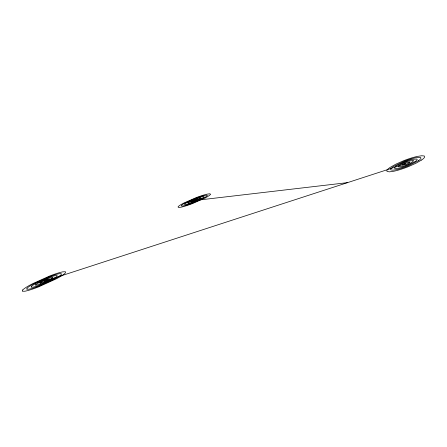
<?xml version="1.0" encoding="UTF-8"?>
<svg xmlns="http://www.w3.org/2000/svg" width="447" height="447" viewBox="0 0 447 447"><rect width="100%" height="100%" fill="white"/><g stroke="black" fill="none" stroke-linecap="round" stroke-linejoin="round"><path stroke-width="0.67" d="M44.242 281.331L405.815 163.675M194.35 200.552L347.515 182.644M413.212 160.574L413.201 161.272C408.988 164.345 403.624 166.787 398.366 166.759L398.433 166.077C402.658 163.004 407.955 160.691 413.212 160.574M409.519 162.121L408.949 162.943L406.357 164.239L402.099 165.211L402.691 164.401L405.278 163.11L409.519 162.121M39.962 283.046L39.923 283.286C51.684 280.185 50.628 276.497 39.962 283.046M35.665 284.767L35.57 285.259C41.739 284.275 47.74 281.426 52.847 277.85L52.807 277.453C46.689 278.442 40.761 281.269 35.665 284.767M31.351 286.493L31.189 287.237L32.743 287.214A10.555 2.157 -22.2 0 0 36.481 286.22A16.383 3.33 -22.1 0 0 40.94 284.61L51.405 279.856A16.316 3.319 -22 0 0 54.875 277.866A11.086 2.269 -22 0 0 57.127 276.117L57.048 275.531L55.456 275.592A10.521 2.174 -22 0 0 51.791 276.576A16.64 3.464 -22.1 0 0 47.46 278.135L37.162 282.783A16.707 3.475 -22.1 0 0 33.626 284.784A10.633 2.196 -22.2 0 0 31.351 286.493M27.027 288.226L26.786 289.237L28.848 289.209A14.08 2.878 -22.2 0 0 33.843 287.879A21.791 4.409 -22.1 0 0 39.817 285.722L53.808 279.358A21.674 4.392 -22 0 0 58.423 276.715A14.74 3.012 -22 0 0 61.39 274.391L61.261 273.62L59.133 273.709A14.025 2.905 -22 0 0 54.26 275.017A22.249 4.649 -22.1 0 0 48.516 277.09L34.821 283.269A22.372 4.677 -22.2 0 0 30.089 285.935A14.226 2.939 -22.2 0 0 27.027 288.226M22.685 289.969L22.35 291.243L24.915 291.221A17.612 3.593 -22.2 0 0 31.178 289.555A27.178 5.481 -22.1 0 0 38.682 286.845L56.221 278.861A26.993 5.448 -22 0 0 61.971 275.559A18.372 3.749 -21.9 0 0 65.636 272.676L65.452 271.726L62.776 271.843A17.528 3.637 -22 0 0 56.708 273.48A27.887 5.856 -22.1 0 0 49.561 276.056L32.491 283.75A28.088 5.895 -22.2 0 0 26.552 287.086A17.841 3.693 -22.2 0 0 22.685 289.969M200.859 197.982C197.205 200.764 192.59 202.362 188.12 203.307L187.846 203.1L188.573 202.441L192.383 200.485L197.311 198.58L200.859 197.982M197.608 199.261C189.478 204.156 188.925 201.055 197.608 199.261M421.605 159.998L415.984 163.222L408.575 166.563A27.396 5.777 -15.3 0 1 401.378 169.178A17.746 3.788 -15.2 0 1 393.986 171.207L389.438 171.855L387.091 171.424A18.048 3.883 -15 0 1 387.381 169.676A28.608 6.163 -14.8 0 1 390.326 167.279L396.003 164.11L403.177 160.914A28.535 6.096 -14.8 0 1 410.044 158.428A17.93 3.783 -14.9 0 1 417.152 156.461L421.666 155.757L424.197 155.964A18.701 3.911 -15.1 0 1 424.287 157.662A27.323 5.722 -15.2 0 1 421.605 159.998M415.252 161.479L407.457 165.39A16.561 3.503 -15.2 0 1 403.177 166.943A10.667 2.274 -15.1 0 1 398.78 168.15L396.053 168.547L394.623 168.307A10.773 2.308 -15 0 1 394.751 167.273A16.997 3.637 -14.9 0 1 396.489 165.848L404.217 162.004A16.969 3.615 -14.9 0 1 408.374 160.495A10.734 2.269 -15 0 1 412.676 159.311L416.889 159.031A11.276 2.375 -15.1 0 1 416.895 160.071A16.533 3.481 -15.2 0 1 415.252 161.479M418.42 160.741L408.01 165.971A21.998 4.643 -15.2 0 1 402.283 168.055A14.209 3.028 -15.2 0 1 396.388 169.67L392.757 170.195L390.862 169.866A14.399 3.09 -15 0 1 391.064 168.474A22.775 4.889 -14.9 0 1 393.399 166.563L403.697 161.456A22.724 4.844 -14.8 0 1 409.212 159.456A14.326 3.023 -14.9 0 1 414.922 157.88L418.537 157.322L420.549 157.495A14.997 3.146 -15.1 0 1 420.588 158.864A21.953 4.604 -15.2 0 1 418.42 160.741M200.837 198.982L193.327 202.312A12.717 2.28 -19 0 1 189.824 203.564A8.175 1.475 -19 0 1 186.611 204.469L184.98 204.692L184.577 204.38A8.23 1.497 -19 0 1 185.684 203.385A12.935 2.364 -18.9 0 1 187.924 202.105L195.35 198.831A12.902 2.352 -18.9 0 1 198.775 197.608A8.18 1.481 -18.9 0 1 201.932 196.714L204.1 196.697A8.627 1.548 -18.9 0 1 203.027 197.714A12.689 2.274 -19 0 1 200.837 198.982M203.011 198.457L192.981 202.904A16.925 3.028 -19 0 1 188.288 204.581A10.901 1.967 -19.1 0 1 184.002 205.793L181.828 206.089L181.303 205.659A10.996 2 -19 0 1 182.795 204.329A17.299 3.168 -18.9 0 1 185.796 202.62L195.68 198.261A17.249 3.151 -18.9 0 1 200.228 196.641A10.912 1.978 -18.9 0 1 204.424 195.451L206.62 195.127L207.33 195.423A11.482 2.056 -18.9 0 1 205.916 196.764A16.869 3.012 -19 0 1 203.011 198.457M205.19 197.932L192.635 203.508A21.104 3.766 -19.1 0 1 186.745 205.609A13.628 2.458 -19.1 0 1 181.37 207.129L178.655 207.492L178.018 206.944A13.773 2.514 -19 0 1 179.912 205.274A21.702 3.989 -18.9 0 1 183.672 203.134L196.004 197.703A21.618 3.962 -18.9 0 1 201.67 195.685A13.639 2.47 -18.8 0 1 206.9 194.194L209.649 193.786L210.554 194.149A14.321 2.565 -18.9 0 1 208.81 195.82A21.026 3.744 -19 0 1 205.19 197.932"/></g></svg>
